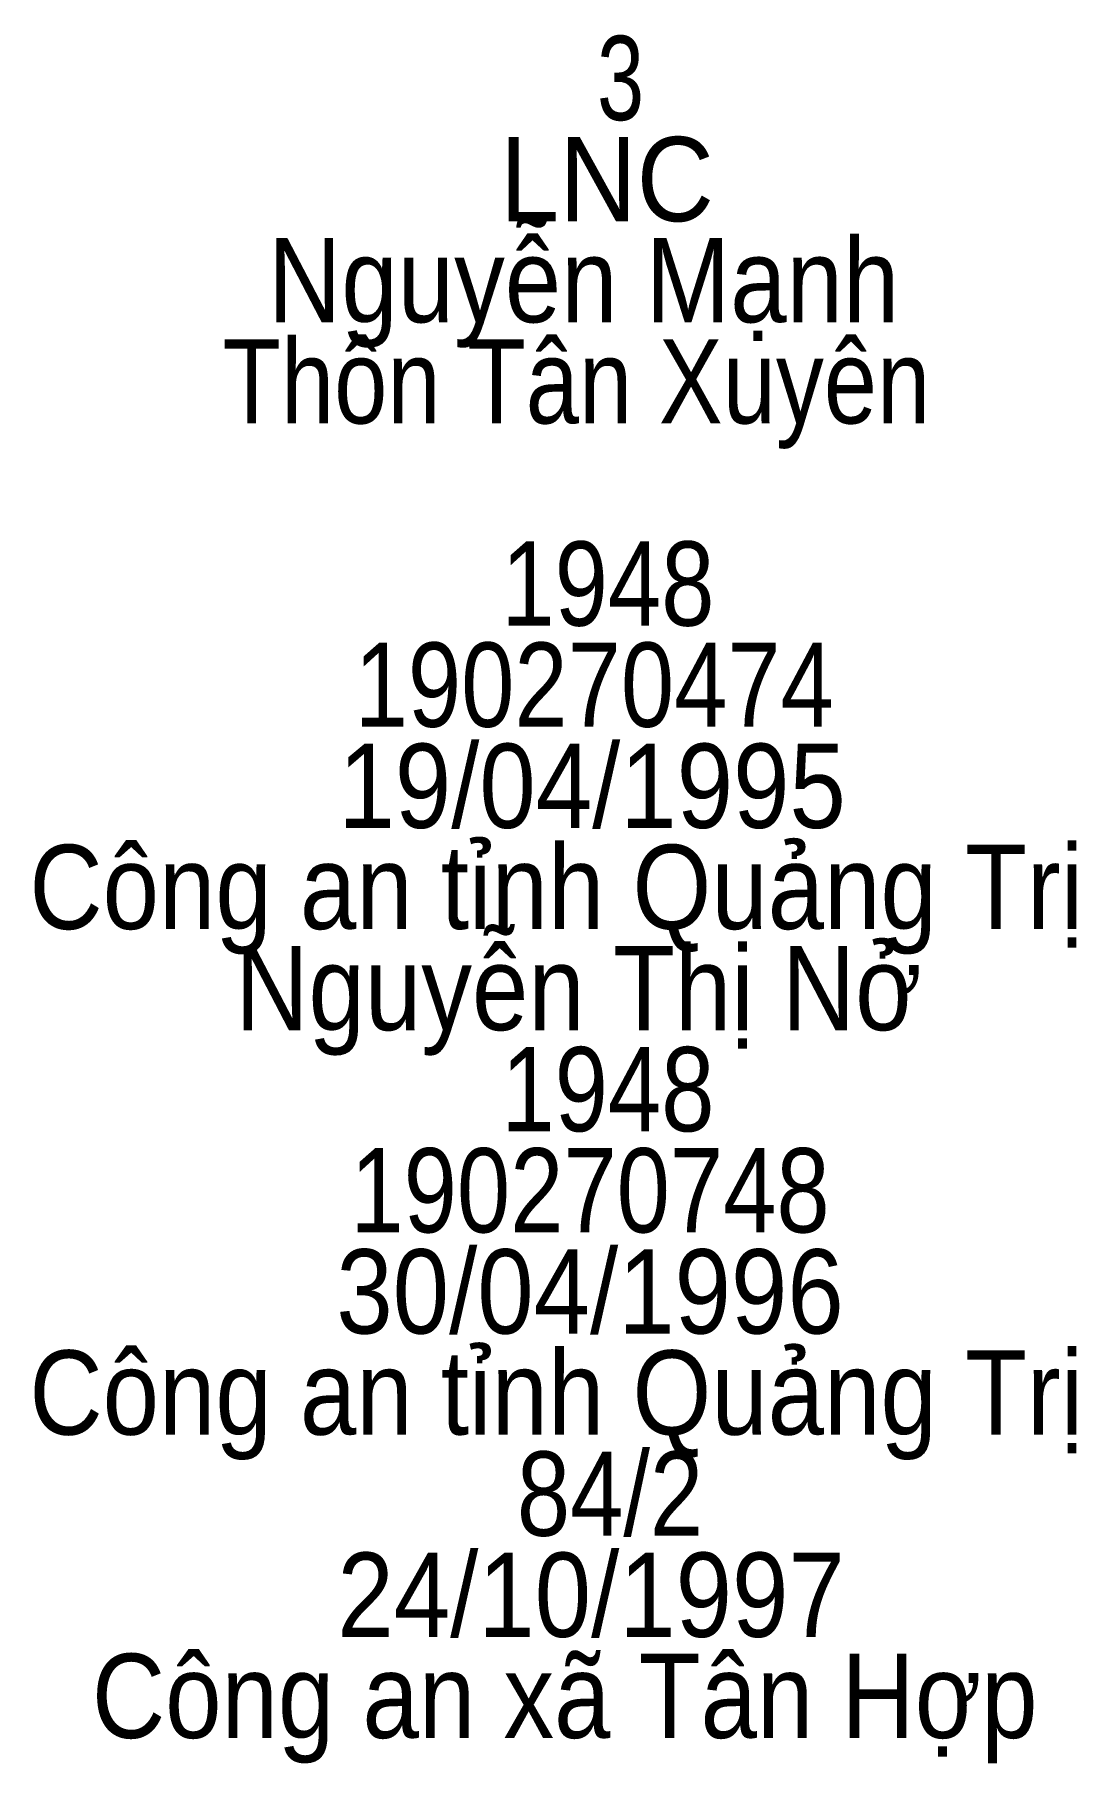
# Model space of a CAD drawing. Header units: metres. Extents: x 550999 to 552168, y 1840994 to 1841978.
# Drawn here: x 551240.56 to 551245.51, y 1841918.4 to 1841926.61 of the extents above; entities that cross this region are included whole.
import ezdxf
from ezdxf.enums import TextEntityAlignment as Align

# ---------------------------------------------------------------- set-up
doc = ezdxf.new("R2010")
doc.units = ezdxf.units.M
doc.header["$LTSCALE"] = 0.16
doc.layers.add('15', color=7, linetype='Continuous')

msp = doc.modelspace()

# ---------------------------------------------------------------- texts
at = {"layer": '15'}
for s, width, p in [('3', 0.75, (551243.345, 1841926.2)), ('LNC', 0.95, (551243.28, 1841925.72)), ('Nguyễn Mạnh', 0.9, (551243.17, 1841925.24)), ('Thôn Tân Xuyên', 0.85, (551243.135, 1841924.76)), ('1948', 0.85, (551243.285, 1841923.8)), ('190270474', 0.85, (551243.22, 1841923.32)), ('19/04/1995', 0.9, (551243.21, 1841922.84)), ('Công an tỉnh Quảng Trị', 0.9, (551243.04, 1841922.36)), ('Nguyễn Thị Nở', 0.9, (551243.145, 1841921.88)), ('1948', 0.85, (551243.285, 1841921.4)), ('190270748', 0.85, (551243.2, 1841920.92)), ('30/04/1996', 0.9, (551243.2, 1841920.44)), ('Công an tỉnh Quảng Trị', 0.9, (551243.04, 1841919.96)), ('84/2', 0.85, (551243.295, 1841919.48)), ('24/10/1997', 0.9, (551243.205, 1841919)), ('Công an xã Tân Hợp', 0.9, (551243.08, 1841918.52))]:
    msp.add_text(s, height=0.4, dxfattribs=dict(at, width=width)).set_placement(p, align=Align.CENTER)

doc.saveas('drawing.dxf')
